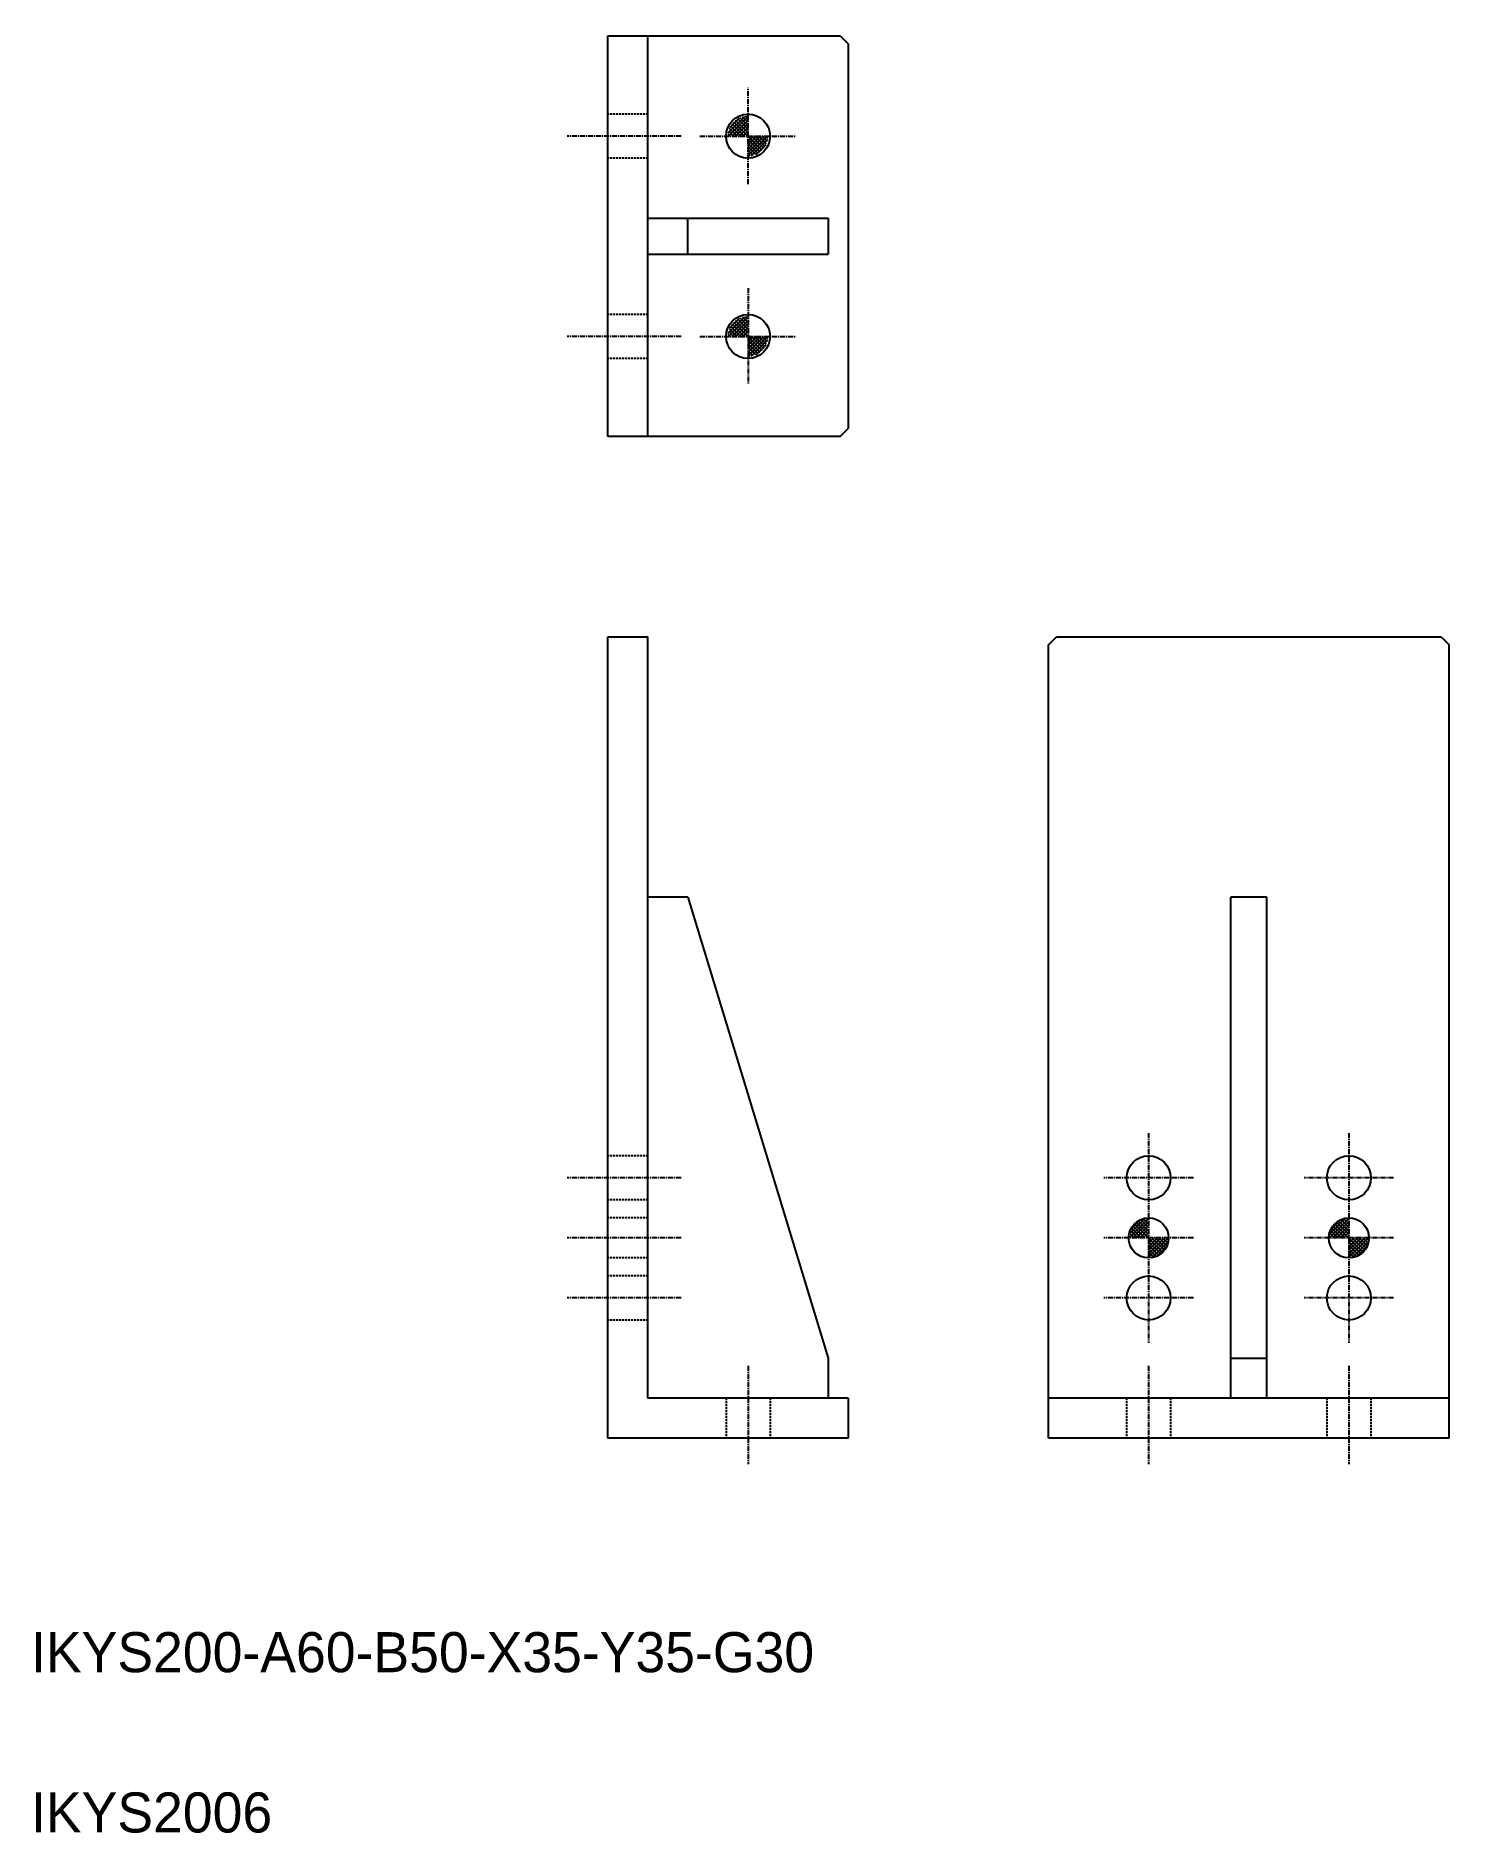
# Model space of a CAD drawing. Extents: x 41 to 394, y 40 to 488.
import ezdxf

# ---------------------------------------------------------------- set-up
doc = ezdxf.new("R2010")
doc.units = 0
doc.linetypes.add('CENTER', pattern=[2, 1.25, -0.25, 0.25, -0.25])
doc.linetypes.add('DASHED', pattern=[0.75, 0.5, -0.25])
doc.layers.get('0').update_dxf_attribs({"linetype": 'CONTINUOUS'})
doc.layers.add('CENTER', color=1, linetype='CENTER')

# ---------------------------------------------------------------- blocks, each defined once
blk = doc.blocks.new('*X3')
at = {"color": 0, "linetype": 'CONTINUOUS'}
for p, q in [((-4.93, 0.83), (-0.83, 4.93)), ((-4.87, 0), (0, 4.87)), ((-4.53, 2.11), (-2.11, 4.53)), ((0, 2.59), (-2, 4.58)), ((0, 3.47), (-1.35, 4.82)), ((0, 4.35), (-0.61, 4.96)), ((-4.48, 0), (-4.98, 0.49)), ((-3.6, 0), (-4.84, 1.24)), ((-2.72, 0), (-4.62, 1.91)), ((-1.83, 0), (-4.33, 2.5)), ((-3.99, 0), (0, 3.99)), ((-0.95, 0), (-3.98, 3.03)), ((-0.07, 0), (-3.57, 3.5)), ((-3.11, 0), (0, 3.11)), ((0, 0.82), (-3.1, 3.92)), ((0, 1.7), (-2.58, 4.28)), ((-2.22, 0), (0, 2.22)), ((-1.34, 0), (0, 1.34)), ((-0.45, 0), (0, 0.45)), ((0, -4.85), (4.85, 0)), ((0, -3.97), (3.97, 0)), ((0, -3.08), (3.08, 0)), ((0, -2.2), (2.2, 0)), ((0, -1.31), (1.31, 0)), ((0, -0.43), (0.43, 0)), ((3.92, -3.1), (0.82, 0)), ((4.28, -2.58), (1.7, 0)), ((4.58, -2), (2.59, 0)), ((4.82, -1.35), (3.47, 0)), ((4.96, -0.61), (4.35, 0)), ((3.5, -3.57), (0, -0.07)), ((3.03, -3.98), (0, -0.95)), ((2.5, -4.33), (0, -1.83)), ((1.91, -4.62), (0, -2.72)), ((1.24, -4.84), (0, -3.6)), ((0.49, -4.98), (0, -4.48)), ((0.8, -4.94), (4.94, -0.8)), ((2.06, -4.56), (4.56, -2.06))]:
    blk.add_line(p, q, dxfattribs=at)
blk = doc.blocks.new('KNOCK')
at = {"color": 7, "linetype": 'CONTINUOUS'}
blk.add_blockref('*X3', (0, 0), dxfattribs=at)

msp = doc.modelspace()

# ---------------------------------------------------------------- linework, layer by layer
at = {"color": 7, "linetype": 'CONTINUOUS'}
for p, q in [((184.01, 488.41), (242.01, 488.41)), ((184.01, 388.41), (184.01, 488.41)), ((194.01, 388.41), (194.01, 488.41)), ((242.01, 488.41), (244.01, 486.41)), ((244.01, 486.41), (244.01, 390.41)), ((194.01, 442.91), (239.01, 442.91)), ((204.01, 433.91), (204.01, 442.91)), ((239.01, 442.91), (239.01, 433.91)), ((184.01, 438.41), (184.01, 438.41)), ((194.01, 433.91), (239.01, 433.91)), ((184.01, 413.41), (184.01, 413.41)), ((242.01, 388.41), (244.01, 390.41)), ((242.01, 388.41), (184.01, 388.41)), ((184.01, 138.41), (184.01, 338.41)), ((184.01, 338.41), (194.01, 338.41)), ((194.01, 148.41), (194.01, 338.41)), ((294.01, 336.41), (296.01, 338.41)), ((296.01, 338.41), (392.01, 338.41)), ((392.01, 338.41), (394.01, 336.41)), ((294.01, 138.41), (294.01, 336.41)), ((394.01, 138.41), (394.01, 336.41)), ((204.01, 273.41), (194.01, 273.41)), ((204.01, 273.41), (239.01, 158.41)), ((339.51, 148.41), (339.51, 273.41)), ((348.51, 273.41), (339.51, 273.41)), ((348.51, 148.41), (348.51, 273.41)), ((239.01, 158.41), (239.01, 148.41)), ((339.51, 158.41), (348.51, 158.41)), ((244.01, 148.41), (194.01, 148.41)), ((244.01, 148.41), (244.01, 138.41)), ((394.01, 148.41), (294.01, 148.41)), ((244.01, 138.41), (184.01, 138.41)), ((394.01, 138.41), (294.01, 138.41))]:
    msp.add_line(p, q, dxfattribs=at)
at = {"color": 3, "linetype": 'DASHED'}
for p, q in [((194.01, 468.91), (184.01, 468.91)), ((194.01, 457.91), (184.01, 457.91)), ((194.01, 418.91), (184.01, 418.91)), ((194.01, 407.91), (184.01, 407.91)), ((194.01, 208.91), (184.01, 208.91)), ((194.01, 197.91), (184.01, 197.91)), ((194.01, 193.41), (184.01, 193.41)), ((194.01, 183.41), (184.01, 183.41)), ((194.01, 178.91), (184.01, 178.91)), ((194.01, 167.91), (184.01, 167.91)), ((213.51, 148.41), (213.51, 138.41)), ((224.51, 148.41), (224.51, 138.41)), ((313.51, 148.41), (313.51, 138.41)), ((324.51, 148.41), (324.51, 138.41)), ((363.51, 148.41), (363.51, 138.41)), ((374.51, 148.41), (374.51, 138.41))]:
    msp.add_line(p, q, dxfattribs=at)
at = {"color": 7, "linetype": 'CONTINUOUS'}
for centre, radius in [((219.01, 463.41), 5.5), ((219.01, 413.41), 5.5), ((319.01, 203.41), 5.5), ((369.01, 203.41), 5.5), ((319.01, 188.41), 5), ((369.01, 188.41), 5), ((319.01, 173.41), 5.5), ((369.01, 173.41), 5.5)]:
    msp.add_circle(centre, radius, dxfattribs=at)
at = {"layer": 'CENTER', "color": 1, "linetype": 'CENTER'}
for p, q in [((219.01, 451.38), (219.01, 475.43)), ((202.27, 463.41), (173.83, 463.41)), ((206.99, 463.41), (231.03, 463.41)), ((219.01, 425.43), (219.01, 401.38)), ((202.27, 413.41), (173.83, 413.41)), ((206.99, 413.41), (231.03, 413.41)), ((319.01, 214.57), (319.01, 162.25)), ((369.01, 214.57), (369.01, 162.25)), ((202.27, 203.41), (173.83, 203.41)), ((330.17, 203.41), (307.85, 203.41)), ((380.17, 203.41), (357.85, 203.41)), ((202.27, 188.41), (173.83, 188.41)), ((330.17, 188.41), (307.85, 188.41)), ((380.17, 188.41), (357.85, 188.41)), ((202.27, 173.41), (173.83, 173.41)), ((330.17, 173.41), (307.85, 173.41)), ((380.17, 173.41), (357.85, 173.41)), ((219.01, 156.46), (219.01, 131.9)), ((319.01, 156.46), (319.01, 131.9)), ((369.01, 156.46), (369.01, 131.9))]:
    msp.add_line(p, q, dxfattribs=at)

# ---------------------------------------------------------------- block references
at = {"color": 7, "linetype": 'CONTINUOUS'}
for p in [(219.01, 463.41), (219.01, 413.41), (319.01, 188.41), (369.01, 188.41)]:
    msp.add_blockref('KNOCK', p, dxfattribs=at)

# ---------------------------------------------------------------- texts
for s, p in [('IKYS200-A60-B50-X35-Y35-G30', (40, 80)), ('IKYS2006', (40, 40))]:
    msp.add_text(s, height=10, dxfattribs=at).set_placement(p)

doc.saveas('drawing.dxf')
